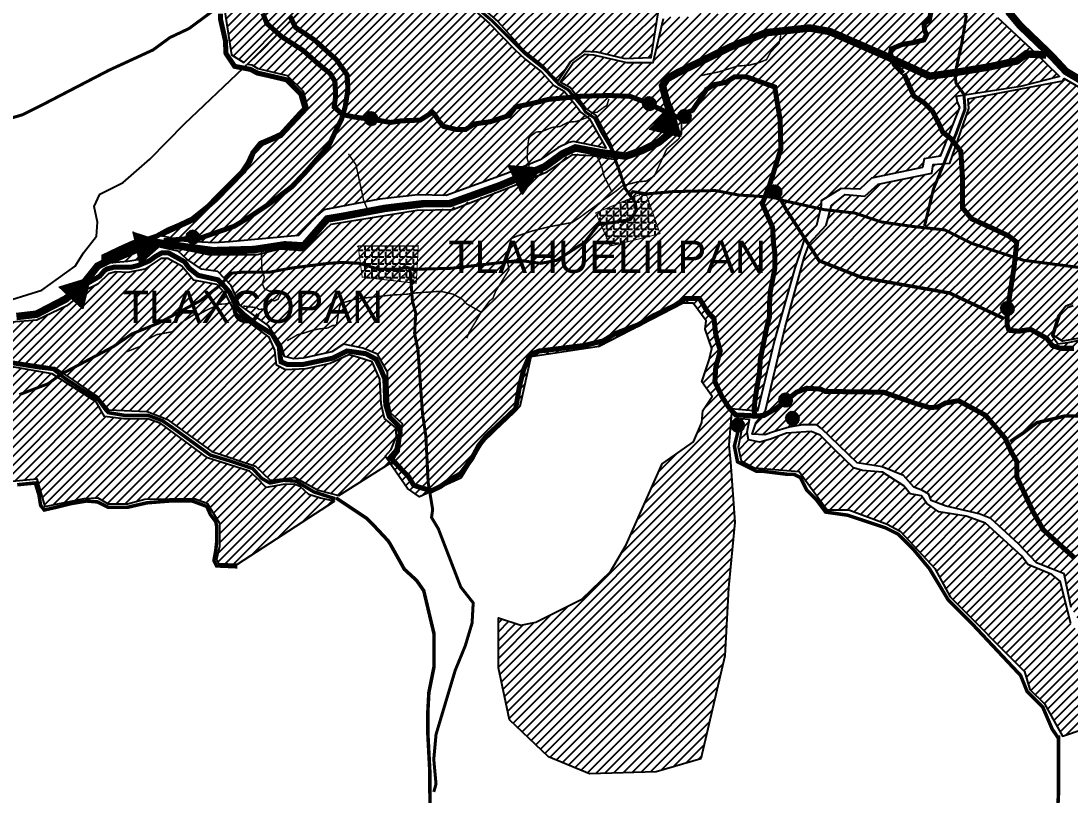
# Model space of a CAD drawing. Header units: millimetres. Extents: x 466933 to 471722, y 2222002 to 2227696.
# Drawn here: x 467105.6 to 467392.8, y 2222406.2 to 2222618.1 of the extents above; entities that cross this region are included whole.
import ezdxf

# ---------------------------------------------------------------- set-up
doc = ezdxf.new("R2010")
doc.units = ezdxf.units.MM
doc.header["$MEASUREMENT"] = 0
doc.linetypes.add('DASHED2', pattern=[0.375, 0.25, -0.125])
doc.linetypes.add('HIDDEN', pattern=[0.375, 0.25, -0.125])
doc.layers.add('CROQUIS', color=7, linetype='Continuous')
doc.linetypes.add('TRACKS', pattern='A,0.15,[130,ltypeshp.shx,S=0.25,R=0,X=0,Y=0],0.15', length=0.3)
pattern_1 = [(45, (467441.8328, 2222504.3395), (-1.21534, 1.21534), [])]
pattern_2 = [(45, (467440.5273, 2222504.853), (-1.211453, 1.211453), [])]
pattern_3 = [(0, (467441.8328, 2222504.3395), (0, 1.890625), [1.375, -0.515625]), (90, (467441.8328, 2222504.3395), (-1.890625, 1e-16), [1.375, -0.515625])]

msp = doc.modelspace()

# ---------------------------------------------------------------- hatches: boundary and pattern name
at = {"layer": 'CROQUIS', "linetype": 'Continuous'}
h = msp.add_hatch(dxfattribs=at)
h.set_pattern_fill('ANSI31', color=252, scale=13.706025, style=0)
h.set_pattern_definition(pattern_2)
h.paths.add_polyline_path([(467259.37, 2222665.49), (467249.73, 2222662.29), (467243.77, 2222658.62), (467246.98, 2222649.91), (467247.9, 2222646.71), (467256.61, 2222643.96), (467263.03, 2222645.33), (467266.7, 2222649.46), (467268.08, 2222656.33), (467266.24, 2222662.29), (467261.2, 2222665.49)], flags=16)
h.paths.add_polyline_path([(467256.05, 2222606.94), (467259.88, 2222609.87), (467263.26, 2222609.65), (467270.93, 2222607.85), (467278.14, 2222608.07), (467279.99, 2222620.33), (467282.25, 2222621), (467289.23, 2222620.78), (467292.16, 2222622.13), (467295.32, 2222621.45), (467295.09, 2222640.37), (467295.32, 2222645.54), (467297.8, 2222652.3), (467300.73, 2222652.75), (467306.14, 2222650.27), (467309.97, 2222652.07), (467313.16, 2222656.96), (467314.96, 2222664.16), (467316.31, 2222671.37), (467312.03, 2222685.1), (467307.53, 2222693.21), (467323.53, 2222692.08), (467330.29, 2222684.88), (467345.61, 2222672.27), (467347.19, 2222674.3), (467347.19, 2222677.22), (467348.77, 2222680.6), (467346.96, 2222685.33), (467344.93, 2222688.26), (467341.55, 2222692.53), (467341.33, 2222696.94), (467341.33, 2222704.37), (467340.66, 2222710.45), (467338.63, 2222715.63), (467336.15, 2222719.01), (467336.6, 2222722.84), (467338.63, 2222730.72), (467370.4, 2222767.87), (467372.47, 2222772.05), (467372.24, 2222780.83), (467370.21, 2222782.41), (467349.93, 2222781.28), (467341.37, 2222788.71), (467332.8, 2222787.36), (467326.49, 2222787.36), (467319.51, 2222785.79), (467311.62, 2222786.24), (467308.24, 2222784.43), (467316.13, 2222776.55), (467314.78, 2222764.85), (467300.58, 2222747.06), (467293.51, 2222748.32), (467293.28, 2222749.9), (467283.14, 2222749.22), (467274.35, 2222746.97), (467272.32, 2222747.87), (467266.69, 2222746.52), (467253.62, 2222746.29), (467247.76, 2222743.37), (467244.83, 2222731.88), (467241.45, 2222726.25), (467237.26, 2222727.73), (467235.68, 2222728.63), (467229.82, 2222728.4), (467221.49, 2222728.18), (467218.56, 2222730.43), (467218.78, 2222733.58), (467218.56, 2222736.29), (467217.66, 2222737.64), (467214.28, 2222738.31), (467208.87, 2222735.61), (467202.56, 2222732.01), (467198.73, 2222728.86), (467196.47, 2222729.08), (467192.87, 2222726.6), (467185.2, 2222730.66), (467183.18, 2222730.21), (467182.73, 2222729.31), (467178.22, 2222725.03), (467175.96, 2222723.45), (467173.94, 2222722.78), (467173.49, 2222720.3), (467169.2, 2222720.07), (467166.73, 2222721.65), (467164.92, 2222723.45), (467164.25, 2222724.13), (467162.67, 2222723.45), (467159.51, 2222720.75), (467156.36, 2222714.44), (467151.42, 2222716.67), (467153.45, 2222720.72), (467152.32, 2222721.62), (467148.04, 2222720.95), (467138.35, 2222718.92), (467131.82, 2222720.5), (467126.41, 2222720.5), (467124.38, 2222722.07), (467117.39, 2222718.7), (467115.14, 2222717.12), (467101.39, 2222711.49), (467099.14, 2222711.49), (467090.8, 2222702.49), (467084.04, 2222699.78), (467081.34, 2222700.68), (467068.27, 2222698.88), (467066.92, 2222699.78), (467062.18, 2222697.98), (467059.93, 2222699.11), (467056.1, 2222698.88), (467052.94, 2222695.06), (467053.62, 2222688.75), (467052.04, 2222685.15), (467046.18, 2222686.5), (467045.51, 2222688.08), (467043.93, 2222688.75), (467042.58, 2222687.63), (467038.97, 2222683.12), (467033.79, 2222679.29), (467025.99, 2222677.62), (467021.93, 2222677.85), (467020.36, 2222670.19), (467015.4, 2222667.49), (467023.96, 2222665.24), (467029.15, 2222665.01), (467034.1, 2222666.14), (467039.51, 2222666.36), (467042.22, 2222667.94), (467042.44, 2222670.19), (467047.85, 2222676.27), (467053.94, 2222677.17), (467059.79, 2222679.87), (467062.27, 2222685.95), (467068.58, 2222685.05), (467069.94, 2222684.15), (467090.38, 2222683.98), (467093.09, 2222685.78), (467097.15, 2222686.9), (467100.07, 2222686.45), (467102.78, 2222686.45), (467116.98, 2222688.03), (467121.26, 2222686.45), (467130.5, 2222672.72), (467139.74, 2222655.61), (467146.5, 2222652.45), (467157.54, 2222649.98), (467161.24, 2222640.58), (467160.34, 2222635.4), (467160.12, 2222628.87), (467163.27, 2222608.83), (467166.6, 2222606.75), (467210.65, 2222651.23), (467213.2, 2222648.99), (467214.78, 2222646.83), (467218.26, 2222642.92), (467220.66, 2222640.79), (467221.86, 2222637.73), (467224.08, 2222634.8), (467227.22, 2222630.32), (467231.26, 2222622.25), (467236.19, 2222617.92), (467242.47, 2222610.96), (467243.88, 2222609.45), (467248.68, 2222605.76), (467250.9, 2222603.29), (467252.62, 2222601.72)])
h = msp.add_hatch(dxfattribs=at)
h.set_pattern_fill('ANSI31', color=91, scale=13.706025, style=0)
h.set_pattern_definition(pattern_2)
h.paths.add_polyline_path([(467208.32, 2222499.29), (467209.17, 2222500.35), (467210.02, 2222507.77), (467206.83, 2222510.74), (467206.2, 2222513.71), (467205.98, 2222521.97), (467203.23, 2222526.85), (467199.2, 2222528.54), (467193.89, 2222529.6), (467190.71, 2222527.48), (467182.86, 2222525.79), (467180.31, 2222525.58), (467177.77, 2222526.21), (467176.92, 2222529.18), (467173.31, 2222534.69), (467165.46, 2222540.41), (467163.13, 2222545.71), (467159.52, 2222549.53), (467155.07, 2222550.16), (467151.04, 2222552.92), (467148.7, 2222555.04), (467142.97, 2222556.31), (467138.73, 2222552.92), (467134.91, 2222552.28), (467130.46, 2222551.86), (467135.76, 2222554.19), (467141.28, 2222556.31), (467146.37, 2222556.31), (467156.98, 2222554.19), (467170.34, 2222554.19), (467176.49, 2222555.68), (467182.86, 2222555.25), (467190.5, 2222562.46), (467214.05, 2222566.27), (467222.74, 2222566.7), (467240.14, 2222572.85), (467248.38, 2222576.82), (467256.44, 2222581.91), (467261.95, 2222581.27), (467266.57, 2222580.4), (467268.66, 2222580.21), (467267.63, 2222583.07), (467267.35, 2222583.64), (467267.18, 2222584.24), (467262.94, 2222592.28), (467260.28, 2222594.15), (467256.04, 2222599.75), (467253.23, 2222601.33), (467256.68, 2222606.5), (467260.04, 2222609.04), (467262.38, 2222608.83), (467271.5, 2222606.71), (467278.71, 2222606.71), (467281.47, 2222618.79), (467282.11, 2222619.21), (467289.11, 2222619.21), (467293.14, 2222620.7), (467296.11, 2222619.85), (467297.38, 2222620.49), (467297.24, 2222644.57), (467297.45, 2222647.53), (467299.15, 2222650.93), (467300.84, 2222651.14), (467305.72, 2222648.59), (467311.24, 2222650.5), (467316.33, 2222661.1), (467317.61, 2222671.27), (467315.75, 2222679.79), (467313.85, 2222685.09), (467309.39, 2222692.3), (467319.79, 2222691.24), (467328.06, 2222683.82), (467331.67, 2222682.76), (467345.24, 2222671.53), (467345.46, 2222665.8), (467348.85, 2222663.9), (467354.16, 2222661.57), (467356.7, 2222659.02), (467361.58, 2222647.79), (467364.55, 2222639.1), (467368.58, 2222636.76), (467369.7, 2222631.12), (467372.88, 2222626.66), (467372.88, 2222619.03), (467382, 2222610.56), (467389.85, 2222602.92), (467379.24, 2222600.17), (467361.63, 2222597.41), (467361.85, 2222595.93), (467362.48, 2222594.45), (467357.18, 2222581.09), (467352.86, 2222580.32), (467352.43, 2222577.99), (467338.43, 2222575.02), (467335.25, 2222572.05), (467330.16, 2222572.26), (467324.64, 2222568.87), (467324.64, 2222567.6), (467323.37, 2222562.09), (467320.19, 2222558.7), (467317.43, 2222550.43), (467311.91, 2222530.72), (467307.22, 2222511.29), (467301.91, 2222511.72), (467300.22, 2222511.93), (467299.37, 2222501.97), (467299.79, 2222497.3), (467301.01, 2222480.92), (467299.32, 2222462.9), (467298.26, 2222444.25), (467291.73, 2222416.1), (467279.53, 2222412.54), (467261.23, 2222412.03), (467250.04, 2222416.6), (467239.37, 2222426.76), (467236.32, 2222440.98), (467236.32, 2222454.7), (467242.42, 2222452.67), (467246.56, 2222453.48), (467259.18, 2222459.78), (467267.01, 2222467.35), (467271.3, 2222474.66), (467281.15, 2222496.86), (467289.73, 2222502.92), (467292, 2222508.21), (467292.26, 2222511.49), (467294.78, 2222515.27), (467292, 2222519.31), (467294.02, 2222525.36), (467294.7, 2222528.46), (467292.93, 2222533.76), (467293.19, 2222536.03), (467289.65, 2222540.82), (467286.88, 2222540.82), (467263.9, 2222528.97), (467245.22, 2222526.19), (467242.19, 2222512.57), (467231.84, 2222502.48), (467226.03, 2222492.9), (467214.67, 2222487.85), (467211.39, 2222490.12), (467206.85, 2222496.68)])
h.paths.add_polyline_path([(467327.24, 2222644.42), (467321.74, 2222641.67), (467323.11, 2222638.46), (467328.16, 2222635.71), (467332.28, 2222637.09), (467333.2, 2222641.21), (467332.74, 2222643.04), (467329.07, 2222643.5)], flags=16)
h = msp.add_hatch(dxfattribs=at)
h.set_pattern_fill('ANSI31', color=91, scale=13.706025, style=0)
h.set_pattern_definition([(45, (465305.8902, 2222515.9227), (-1.2114529, 1.2114529), [])])
h.paths.add_polyline_path([(467167.55, 2222606.15), (467210.66, 2222649.47), (467212.26, 2222647.86), (467214.76, 2222643.86), (467218.93, 2222639.86), (467220.3, 2222636.53), (467224.49, 2222631.05), (467230.05, 2222620.77), (467233.88, 2222617.42), (467240.81, 2222610.32), (467243.67, 2222607.64), (467248.09, 2222604.17), (467251.38, 2222600.54), (467254.3, 2222598.9), (467257.34, 2222595.22), (467258.95, 2222593.02), (467261.25, 2222591.32), (467265.62, 2222583.58), (467265.67, 2222583.26), (467256.84, 2222585.09), (467255.58, 2222584.78), (467252.55, 2222583.32), (467247.76, 2222580.12), (467238.62, 2222576.32), (467222.02, 2222570.28), (467214.26, 2222570.51), (467203.73, 2222569.29), (467188.53, 2222566.39), (467186.79, 2222564.96), (467181.55, 2222559.33), (467172.61, 2222558.55), (467162.73, 2222557.64), (467158.5, 2222557.34), (467150.43, 2222557.79), (467144.09, 2222559.27), (467153.02, 2222563.39), (467159.35, 2222568.9), (467166.88, 2222576.59), (467168.79, 2222579.78), (467169.65, 2222581.93), (467171.37, 2222583.96), (467177.09, 2222586.5), (467184.27, 2222594.06), (467182.94, 2222598.78), (467178.58, 2222603.08), (467170.57, 2222605.03), (467168.89, 2222605.99)])
h = msp.add_hatch(dxfattribs=at)
h.set_pattern_fill('ANSI31', color=91, scale=13.75, style=0)
h.set_pattern_definition(pattern_1)
h.paths.add_polyline_path([(467391.19, 2222602.31), (467395.72, 2222599.72), (467403.48, 2222598.43), (467409.3, 2222590.25), (467415.77, 2222587.23), (467425.47, 2222585.08), (467430.86, 2222579.05), (467433.45, 2222576.68), (467435.6, 2222569.35), (467435.17, 2222554.71), (467434.52, 2222546.31), (467435.39, 2222543.07), (467438.4, 2222540.06), (467440.78, 2222536.83), (467397.44, 2222540.27), (467393.56, 2222540.71), (467391.62, 2222540.06), (467389.47, 2222537.26), (467387.74, 2222532.09), (467389.47, 2222529.72), (467392.7, 2222530.15), (467397.87, 2222531.23), (467412.53, 2222531.44), (467421.59, 2222526.27), (467426.23, 2222515.13), (467425.16, 2222505.22), (467427.74, 2222501.13), (467435.72, 2222498.98), (467436.8, 2222486.27), (467438.09, 2222484.98), (467440.46, 2222473.13), (467446.31, 2222447.79), (467446.74, 2222444.78), (467424.97, 2222434.01), (467415.05, 2222430.13), (467414.84, 2222432.5), (467413.33, 2222435.95), (467409.45, 2222443.7), (467405.4, 2222446.09), (467400.44, 2222450.19), (467396.13, 2222452.34), (467393.11, 2222457.51), (467391.17, 2222466.77), (467387.94, 2222468.06), (467383.62, 2222469.79), (467378.67, 2222474.96), (467371.12, 2222481.85), (467367.89, 2222483.14), (467358.83, 2222485.29), (467354.74, 2222486.8), (467354.09, 2222488.53), (467352.36, 2222489.6), (467349.99, 2222490.46), (467347.19, 2222493.7), (467341.37, 2222496.06), (467334.47, 2222497.14), (467324.71, 2222506.5), (467323.42, 2222507.57), (467319.53, 2222507.57), (467315.87, 2222506.93), (467311.56, 2222505.64), (467309.19, 2222504.77), (467305.74, 2222504.99), (467306.82, 2222508.22), (467309.4, 2222511.45), (467314.79, 2222534.28), (467319.97, 2222553.36), (467321.48, 2222557.24), (467326.01, 2222562.19), (467327.52, 2222567.57), (467331.18, 2222570.59), (467336.57, 2222570.16), (467340.24, 2222573.39), (467354.9, 2222576.41), (467355.33, 2222578.77), (467359.86, 2222579.21), (467365.09, 2222594.17), (467364.88, 2222596.75), (467390.75, 2222601.71)])
h = msp.add_hatch(dxfattribs=at)
h.set_pattern_fill('ANSI31', scale=1.375, style=0)
h.set_pattern_definition([(45, (467705.29518, 2222433.08642), (-0.12153398, 0.12153398), [])])
edge = h.paths.add_edge_path()
edge.add_arc((467277.64, 2222595.5), 1.92, 0, 360)
h = msp.add_hatch(dxfattribs=at)
h.set_pattern_fill('ANSI31', color=250, scale=0.1375, angle=74.351, style=0)
h.set_pattern_definition([(119.3509996, (467383.569706, 2222953.037317), (-0.0149811977, -0.00842459915), [])])
h.paths.add_polyline_path([(467283.76, 2222594.82), (467277.7, 2222588.45), (467286.25, 2222586.39)])
h = msp.add_hatch(dxfattribs=at)
h.set_pattern_fill('ANSI31', scale=1.375, style=0)
h.set_pattern_definition([(45, (467629.17811, 2222428.98698), (-0.12153398, 0.12153398), [])])
edge = h.paths.add_edge_path()
edge.add_arc((467201.52, 2222591.4), 1.92, 0, 360)
h = msp.add_hatch(dxfattribs=at)
h.set_pattern_fill('ANSI31', scale=1.375, style=0)
h.set_pattern_definition([(45, (467714.93162, 2222429.60515), (-0.12153398, 0.12153398), [])])
edge = h.paths.add_edge_path()
edge.add_arc((467287.27, 2222592.02), 1.92, 0, 360)
h = msp.add_hatch(dxfattribs=at)
h.set_pattern_fill('ANSI31', color=250, scale=0.1375, angle=23.4816, style=0)
h.set_pattern_definition([(68.481568, (467588.66185, 2222726.519963), (-0.01598952466, 0.006304384), [])])
h.paths.add_polyline_path([(467247.8, 2222577.88), (467239.03, 2222578.55), (467242.83, 2222570.62)])
h = msp.add_hatch(dxfattribs=at)
h.set_pattern_fill('ANGLE', scale=6.875, style=0)
h.set_pattern_definition(pattern_3)
h.paths.add_polyline_path([(467276.57, 2222571.23), (467262.94, 2222565.55), (467266.91, 2222556.46), (467280.55, 2222559.87)])
h = msp.add_hatch(dxfattribs=at)
h.set_pattern_fill('ANSI31', scale=1.375, style=0)
h.set_pattern_definition([(45, (467739.73948, 2222408.90219), (-0.12153398, 0.12153398), [])])
edge = h.paths.add_edge_path()
edge.add_arc((467312.08, 2222571.32), 1.92, 0, 360)
h = msp.add_hatch(dxfattribs=at)
h.set_pattern_fill('ANSI31', color=91, scale=13.75, style=0)
h.set_pattern_definition(pattern_1)
h.paths.add_polyline_path([(467441.33, 2222536.45), (467446.96, 2222532.9), (467450.51, 2222532.17), (467452.1, 2222530.58), (467455.04, 2222520.8), (467456.01, 2222519.94), (467457.97, 2222519.7), (467461.03, 2222520.19), (467463.48, 2222526.79), (467465.32, 2222524.1), (467466.66, 2222523.25), (467469.97, 2222524.22), (467470.94, 2222521.29), (467470.82, 2222517.87), (467472.29, 2222514.93), (467479.88, 2222513.71), (467483.67, 2222515.05), (467484.53, 2222518.72), (467485.14, 2222523.61), (467494.07, 2222520.8), (467497.99, 2222523.49), (467502, 2222532.55), (467512.77, 2222546.74), (467518.64, 2222547.84), (467521.82, 2222548.21), (467527.7, 2222548.21), (467535.04, 2222552.24), (467539.28, 2222557.43), (467542.58, 2222560.12), (467544.78, 2222559.87), (467552.49, 2222556.45), (467557.88, 2222555.84), (467572.81, 2222560.24), (467581.37, 2222559.75), (467584.92, 2222559.75), (467587.86, 2222566.96), (467589.21, 2222570.39), (467595.76, 2222569.67), (467602.98, 2222567.84), (467610.32, 2222564.29), (467613.26, 2222564.29), (467623.66, 2222567.35), (467624.89, 2222565.76), (467625.87, 2222560.87), (467625.74, 2222550.23), (467623.55, 2222531.1), (467620.37, 2222529.26), (467619.39, 2222527.55), (467615.23, 2222527.92), (467610.33, 2222527.31), (467609.72, 2222524.37), (467609.48, 2222520.71), (467609.36, 2222518.75), (467608.01, 2222518.38), (467606.66, 2222520.22), (467602.99, 2222524.13), (467599, 2222524.94), (467587.01, 2222524.33), (467580.65, 2222522.25), (467573.79, 2222521.15), (467570.37, 2222521.27), (467569.02, 2222522.25), (467562.05, 2222530.69), (467559.97, 2222531.18), (467551.77, 2222530.2), (467543.76, 2222526.02), (467539.11, 2222523.94), (467532.99, 2222522.23), (467530.54, 2222520.89), (467515, 2222515.87), (467512.06, 2222513.55), (467511.45, 2222505.97), (467512.43, 2222502.79), (467514.02, 2222502.06), (467514.44, 2222495.39), (467514.08, 2222489.4), (467515.91, 2222486.71), (467516.28, 2222485.73), (467515.91, 2222484.76), (467511.87, 2222487.57), (467505.14, 2222486.59), (467503.8, 2222483.78), (467503.18, 2222478.89), (467501.47, 2222470.33), (467498.03, 2222460.11), (467496.57, 2222449.23), (467497.55, 2222447.64), (467467.16, 2222443.56), (467458.59, 2222441), (467455.9, 2222440.38), (467454.8, 2222441.48), (467452.96, 2222448.09), (467448.55, 2222445.76), (467443.66, 2222465.69), (467438.61, 2222486.93), (467437.88, 2222488.28), (467436.41, 2222499.04), (467428.14, 2222501.59), (467425.82, 2222505.38), (467426.8, 2222515.28), (467422.03, 2222526.53), (467413.21, 2222531.67), (467398.04, 2222531.67), (467390.7, 2222530.44), (467388.25, 2222532.03), (467390.08, 2222537.54), (467392.29, 2222539.74), (467393.63, 2222540.22), (467439.53, 2222536.43)])
h = msp.add_hatch(dxfattribs=at)
h.set_pattern_fill('ANSI31', color=250, scale=0.1375, angle=9.4605, style=0)
h.set_pattern_definition([(54.4605256, (467511.43329, 2222619.18117), (-0.0139857308, 0.00999047), [])])
h.paths.add_polyline_path([(467144.71, 2222557.55), (467136.37, 2222560.33), (467138.14, 2222551.72)])
h = msp.add_hatch(dxfattribs=at)
h.set_pattern_fill('ANSI31', scale=1.375, style=0)
h.set_pattern_definition([(45, (467580.4004, 2222396.54929), (-0.12153398, 0.12153398), [])])
edge = h.paths.add_edge_path()
edge.add_arc((467152.74, 2222558.97), 1.92, 0, 360)
h = msp.add_hatch(dxfattribs=at)
h.set_pattern_fill('ANGLE', scale=6.875, style=0)
h.set_pattern_definition(pattern_3)
h.paths.add_polyline_path([(467197.91, 2222556.49), (467214.39, 2222556.49), (467213.82, 2222546.27), (467199.04, 2222547.97)])
h = msp.add_hatch(dxfattribs=at)
h.set_pattern_fill('ANSI31', color=91, scale=13.75, style=0)
h.set_pattern_definition(pattern_1)
h.paths.add_polyline_path([(467068.85, 2222502.52), (467074.79, 2222503.8), (467080.41, 2222506.85), (467082.18, 2222508.3), (467084.11, 2222518.89), (467087.96, 2222527.71), (467094.06, 2222529.15), (467097.91, 2222526.27), (467099.52, 2222524.82), (467100.97, 2222525.3), (467114.77, 2222523.22), (467126.66, 2222515.2), (467129.71, 2222511.67), (467140.15, 2222511.18), (467145.55, 2222509.04), (467157.91, 2222500.21), (467169.8, 2222496.2), (467173.81, 2222492.35), (467180.72, 2222493.15), (467186.98, 2222489.63), (467192.6, 2222488.18), (467206.64, 2222497.07), (467205.32, 2222498.97), (467206.92, 2222500.74), (467208.37, 2222504.43), (467208.21, 2222506.67), (467205.16, 2222509.24), (467204.19, 2222513.25), (467203.87, 2222519.99), (467201.78, 2222524.8), (467197.77, 2222526.09), (467195.36, 2222526.73), (467190.22, 2222524.32), (467183.64, 2222522.88), (467178.02, 2222522.56), (467175.61, 2222523.84), (467175.13, 2222528.01), (467173.52, 2222531.54), (467164.21, 2222538.44), (467161.64, 2222543.41), (467159.23, 2222545.98), (467152.89, 2222547.14), (467149.68, 2222550.99), (467145.82, 2222553.07), (467143.9, 2222553.07), (467139.56, 2222550.18), (467134.9, 2222549.22), (467131.53, 2222549.38), (467129.6, 2222548.9), (467126.71, 2222546.01), (467123.66, 2222544.57), (467118.2, 2222540.08), (467110.01, 2222536.23), (467101.83, 2222535.58), (467096.04, 2222535.1), (467090.59, 2222534.46), (467085.54, 2222526.71), (467082.81, 2222517.73), (467081.69, 2222510.19), (467077.35, 2222505.53)])
h = msp.add_hatch(dxfattribs=at)
h.set_pattern_fill('ANSI31', color=250, scale=0.1375, angle=44.9689, style=0)
h.set_pattern_definition([(89.968921, (467387.265657, 2222811.047204), (-0.0171874975, 9.32305e-06), [])])
h.paths.add_polyline_path([(467124.54, 2222547.88), (467116.14, 2222545.3), (467122.57, 2222539.31)])
h = msp.add_hatch(dxfattribs=at)
h.set_pattern_fill('ANSI31', scale=1.375, style=0)
h.set_pattern_definition([(45, (467803.33785, 2222376.99558), (-0.12153398, 0.12153398), [])])
edge = h.paths.add_edge_path()
edge.add_arc((467375.68, 2222539.41), 1.92, 0, 360)
h = msp.add_hatch(dxfattribs=at)
h.set_pattern_fill('ANSI31', color=91, scale=13.75, style=0)
h.set_pattern_definition(pattern_1)
h.paths.add_polyline_path([(467061.51, 2222499.88), (467066.74, 2222490.78), (467069.63, 2222492.71), (467071.24, 2222493.67), (467075.25, 2222494.47), (467080.07, 2222494.15), (467084.08, 2222492.39), (467088.58, 2222492.23), (467091.15, 2222488.54), (467094.36, 2222489.02), (467101.42, 2222491.91), (467109.93, 2222492.71), (467111.7, 2222486.77), (467112.18, 2222485.17), (467122.94, 2222487.41), (467126.63, 2222487.57), (467129.46, 2222485.9), (467134.76, 2222485.9), (467139.57, 2222487.18), (467153.06, 2222487.35), (467156.6, 2222486.06), (467159.97, 2222480.61), (467159.97, 2222474.19), (467159.16, 2222470.66), (467159.65, 2222469.54), (467164.94, 2222469.38), (467191.49, 2222486.67), (467187.64, 2222487.47), (467184.43, 2222488.44), (467182.02, 2222490.68), (467180.41, 2222491.32), (467177.36, 2222491.16), (467172.71, 2222490.36), (467170.3, 2222492.93), (467168.21, 2222494.85), (467156.65, 2222498.54), (467143.87, 2222507.9), (467140.34, 2222509.18), (467133.75, 2222509.18), (467128.45, 2222509.82), (467126.21, 2222513.83), (467114.16, 2222521.53), (467102.76, 2222523.46), (467100.03, 2222522.49), (467095.3, 2222525.08), (467094.18, 2222527.01), (467092.89, 2222527.17), (467089.68, 2222525.73), (467086.47, 2222519.79), (467085.03, 2222515.14), (467083.9, 2222507.76), (467077.96, 2222503.91), (467072.82, 2222501.34), (467069.13, 2222500.54), (467067.04, 2222501.18), (467065.92, 2222502.46), (467065.27, 2222502.62)])
h.paths.add_polyline_path([(467113.6, 2222512.1), (467120.48, 2222512.1), (467120.48, 2222491.48), (467113.6, 2222491.48)], flags=24)
h = msp.add_hatch(dxfattribs=at)
h.set_pattern_fill('ANSI31', scale=1.375, style=0)
h.set_pattern_definition([(45, (467742.59579, 2222351.9434), (-0.12153398, 0.12153398), [])])
edge = h.paths.add_edge_path()
edge.add_arc((467314.94, 2222514.36), 1.92, 0, 360)
h = msp.add_hatch(dxfattribs=at)
h.set_pattern_fill('ANSI31', scale=1.375, style=0)
h.set_pattern_definition([(45, (467744.4906, 2222346.93297), (-0.12153398, 0.12153398), [])])
edge = h.paths.add_edge_path()
edge.add_arc((467316.83, 2222509.35), 1.92, 0, 360)
h = msp.add_hatch(dxfattribs=at)
h.set_pattern_fill('ANSI31', scale=1.375, style=0)
h.set_pattern_definition([(45, (467729.49456, 2222345.04592), (-0.12153398, 0.12153398), [])])
edge = h.paths.add_edge_path()
edge.add_arc((467301.84, 2222507.46), 1.92, 0, 360)
h = msp.add_hatch(dxfattribs=at)
h.set_pattern_fill('ANSI31', color=91, scale=13.75, style=0)
h.set_pattern_definition(pattern_1)
h.paths.add_polyline_path([(467302.59, 2222509.14), (467302.76, 2222505.54), (467301.94, 2222501.45), (467302.76, 2222497.69), (467306.36, 2222495.73), (467318.64, 2222494.74), (467321.42, 2222490.82), (467326.33, 2222484.28), (467332.23, 2222484.28), (467342.7, 2222480.35), (467346.31, 2222478.39), (467355.8, 2222468.24), (467359.96, 2222460.43), (467380.26, 2222439.98), (467381.73, 2222435.07), (467385.82, 2222431.14), (467390.74, 2222422.31), (467413.37, 2222429.94), (467413.53, 2222431.09), (467412.39, 2222434.36), (467408.13, 2222442.87), (467400.92, 2222448.1), (467395.15, 2222450.82), (467393.02, 2222453.11), (467390.08, 2222464.73), (467387.79, 2222466.53), (467381.24, 2222469.31), (467379.6, 2222471.6), (467369.61, 2222480.6), (467364.37, 2222482.56), (467356.84, 2222483.7), (467353.57, 2222485.99), (467352.09, 2222488.12), (467348.98, 2222488.61), (467347.29, 2222490.82), (467341.4, 2222494.58), (467335.99, 2222495.07), (467333.54, 2222495.73), (467328.3, 2222500.8), (467324.37, 2222504.72), (467321.91, 2222505.7), (467315.2, 2222505.21), (467310.78, 2222503.58), (467307.83, 2222502.76), (467304.72, 2222503.41), (467304.39, 2222505.54), (467305.05, 2222508.97)])

# ---------------------------------------------------------------- linework, layer by layer
at = {"layer": 'CROQUIS', "color": 91, "linetype": 'Continuous'}
for points in [[(467230.05, 2222620.77), (467233.88, 2222617.42), (467240.81, 2222610.32), (467243.67, 2222607.64), (467248.09, 2222604.17), (467251.38, 2222600.54), (467254.3, 2222598.9), (467257.34, 2222595.22), (467258.95, 2222593.02), (467261.25, 2222591.32), (467265.62, 2222583.58), (467265.67, 2222583.26), (467256.84, 2222585.09), (467255.58, 2222584.78), (467252.55, 2222583.32), (467247.76, 2222580.12), (467238.62, 2222576.32), (467222.02, 2222570.28), (467214.26, 2222570.51), (467203.73, 2222569.29), (467188.53, 2222566.39), (467186.79, 2222564.96), (467181.55, 2222559.33), (467172.61, 2222558.55), (467162.73, 2222557.64), (467158.5, 2222557.34), (467150.43, 2222557.79), (467144.09, 2222559.27), (467153.02, 2222563.39), (467159.35, 2222568.9), (467166.88, 2222576.59), (467168.79, 2222579.78), (467169.65, 2222581.93), (467171.37, 2222583.96), (467177.09, 2222586.5), (467184.27, 2222594.06), (467182.94, 2222598.78), (467178.58, 2222603.08), (467170.57, 2222605.03), (467168.89, 2222605.99), (467167.55, 2222606.15), (467210.66, 2222649.47)], [(467372.88, 2222619.03), (467382, 2222610.56), (467389.85, 2222602.92), (467379.24, 2222600.17), (467361.63, 2222597.41), (467361.85, 2222595.93), (467362.48, 2222594.45), (467357.18, 2222581.09), (467352.86, 2222580.32), (467352.43, 2222577.99), (467338.43, 2222575.02), (467335.25, 2222572.05), (467330.16, 2222572.26), (467324.64, 2222568.87), (467324.64, 2222567.6), (467323.37, 2222562.09), (467320.19, 2222558.7), (467317.43, 2222550.43), (467311.91, 2222530.72), (467307.22, 2222511.29), (467301.91, 2222511.72), (467300.22, 2222511.93), (467299.37, 2222501.97), (467299.79, 2222497.3), (467301.01, 2222480.92), (467299.32, 2222462.9), (467298.26, 2222444.25), (467291.73, 2222416.1), (467279.53, 2222412.54), (467261.23, 2222412.03), (467250.04, 2222416.6), (467239.37, 2222426.76), (467236.32, 2222440.98), (467236.32, 2222454.7), (467242.42, 2222452.67), (467246.56, 2222453.48), (467259.18, 2222459.78), (467267.01, 2222467.35), (467271.3, 2222474.66), (467281.15, 2222496.86), (467289.73, 2222502.92), (467292, 2222508.21), (467292.26, 2222511.49), (467294.78, 2222515.27), (467292, 2222519.31), (467294.02, 2222525.36), (467294.7, 2222528.46), (467292.93, 2222533.76), (467293.19, 2222536.03), (467289.65, 2222540.82), (467286.88, 2222540.82), (467263.9, 2222528.97), (467245.22, 2222526.19), (467242.19, 2222512.57), (467231.84, 2222502.48), (467226.03, 2222492.9), (467214.67, 2222487.85), (467211.39, 2222490.12), (467206.85, 2222496.68), (467208.32, 2222499.29), (467209.17, 2222500.35), (467210.02, 2222507.77), (467206.83, 2222510.74), (467206.2, 2222513.71), (467205.98, 2222521.97), (467203.23, 2222526.85), (467199.2, 2222528.54), (467193.89, 2222529.6), (467190.71, 2222527.48), (467182.86, 2222525.79), (467180.31, 2222525.58), (467177.77, 2222526.21), (467176.92, 2222529.18), (467173.31, 2222534.69), (467165.46, 2222540.41), (467163.13, 2222545.71), (467159.52, 2222549.53), (467155.07, 2222550.16), (467151.04, 2222552.92), (467148.7, 2222555.04), (467142.97, 2222556.31), (467138.73, 2222552.92), (467134.91, 2222552.28), (467130.46, 2222551.86), (467135.76, 2222554.19), (467141.28, 2222556.31), (467146.37, 2222556.31), (467156.98, 2222554.19), (467170.34, 2222554.19), (467176.49, 2222555.68), (467182.86, 2222555.25), (467190.5, 2222562.46), (467214.05, 2222566.27), (467223.86, 2222566.52), (467240.14, 2222572.85), (467249.67, 2222576.77), (467256.71, 2222581.53), (467261.95, 2222581.27), (467266.57, 2222580.4), (467268.66, 2222580.21), (467267.63, 2222583.07), (467267.35, 2222583.64), (467267.35, 2222583.64), (467267.18, 2222584.24), (467262.94, 2222592.28), (467260.28, 2222594.15), (467256.04, 2222599.75), (467253.23, 2222601.33), (467256.68, 2222606.5), (467260.04, 2222609.04), (467262.38, 2222608.83), (467271.5, 2222606.71), (467278.71, 2222606.71), (467281.47, 2222618.79)], [(467393.11, 2222457.51), (467391.17, 2222466.77), (467387.94, 2222468.06), (467383.62, 2222469.79), (467378.67, 2222474.96), (467371.12, 2222481.85), (467367.89, 2222483.14), (467358.83, 2222485.29), (467354.74, 2222486.8), (467354.09, 2222488.53), (467352.36, 2222489.6), (467349.99, 2222490.46), (467347.19, 2222493.7), (467341.37, 2222496.06), (467334.47, 2222497.14), (467324.71, 2222506.5), (467323.42, 2222507.57), (467319.53, 2222507.57), (467315.87, 2222506.93), (467311.56, 2222505.64), (467309.19, 2222504.77), (467305.74, 2222504.99), (467306.82, 2222508.22), (467309.4, 2222511.45), (467314.79, 2222534.28), (467319.97, 2222553.36), (467321.48, 2222557.24), (467326.01, 2222562.19), (467327.52, 2222567.57), (467331.18, 2222570.59), (467336.57, 2222570.16), (467340.24, 2222573.39), (467354.9, 2222576.41), (467355.33, 2222578.77), (467359.86, 2222579.21), (467365.09, 2222594.17), (467364.88, 2222596.75), (467390.75, 2222601.71), (467391.19, 2222602.31), (467395.72, 2222599.72)], [(467100.97, 2222525.3), (467114.77, 2222523.22), (467126.66, 2222515.2), (467129.71, 2222511.67), (467140.15, 2222511.18), (467145.55, 2222509.04), (467157.91, 2222500.21), (467169.8, 2222496.2), (467173.81, 2222492.35), (467180.72, 2222493.15), (467186.98, 2222489.63), (467192.6, 2222488.18), (467206.64, 2222497.07), (467205.32, 2222498.97), (467206.92, 2222500.74), (467208.37, 2222504.43), (467208.21, 2222506.67), (467205.16, 2222509.24), (467204.19, 2222513.25), (467203.87, 2222519.99), (467201.78, 2222524.8), (467197.77, 2222526.09), (467195.36, 2222526.73), (467190.22, 2222524.32), (467183.64, 2222522.88), (467178.02, 2222522.56), (467175.61, 2222523.84), (467175.13, 2222528.01), (467173.52, 2222531.54), (467164.21, 2222538.44), (467161.64, 2222543.41), (467159.23, 2222545.98), (467152.89, 2222547.14), (467149.68, 2222550.99), (467145.82, 2222553.07), (467143.9, 2222553.07), (467139.56, 2222550.18), (467134.9, 2222549.22), (467131.53, 2222549.38), (467129.6, 2222548.9), (467126.71, 2222546.01), (467123.66, 2222544.57), (467118.2, 2222540.08), (467110.01, 2222536.23), (467101.83, 2222535.58)], [(467393.56, 2222540.71), (467391.62, 2222540.06), (467389.47, 2222537.26), (467387.74, 2222532.09), (467389.47, 2222529.72), (467392.7, 2222530.15), (467397.87, 2222531.23)], [(467398.04, 2222531.67), (467390.7, 2222530.44), (467388.25, 2222532.03), (467390.08, 2222537.54), (467392.29, 2222539.74), (467393.63, 2222540.22)], [(467101.42, 2222491.91), (467109.93, 2222492.71), (467111.7, 2222486.77), (467112.18, 2222485.17), (467122.94, 2222487.41), (467126.63, 2222487.57), (467129.46, 2222485.9), (467134.76, 2222485.9), (467139.57, 2222487.18), (467153.06, 2222487.35), (467156.6, 2222486.06), (467159.97, 2222480.61), (467159.97, 2222474.19), (467159.16, 2222470.66), (467159.65, 2222469.54), (467164.94, 2222469.38), (467191.49, 2222486.67), (467187.64, 2222487.47), (467184.43, 2222488.44), (467182.02, 2222490.68), (467180.41, 2222491.32), (467177.36, 2222491.16), (467172.71, 2222490.36), (467170.3, 2222492.93), (467168.21, 2222494.85), (467156.65, 2222498.54), (467143.87, 2222507.9), (467140.34, 2222509.18), (467133.75, 2222509.18), (467128.45, 2222509.82), (467126.21, 2222513.83), (467114.16, 2222521.53), (467102.76, 2222523.46)], [(467393.02, 2222453.11), (467390.08, 2222464.73), (467387.79, 2222466.53), (467381.24, 2222469.31), (467379.6, 2222471.6), (467369.61, 2222480.6), (467364.37, 2222482.56), (467356.84, 2222483.7), (467353.57, 2222485.99), (467352.09, 2222488.12), (467348.98, 2222488.61), (467347.29, 2222490.82), (467341.4, 2222494.58), (467335.99, 2222495.07), (467333.54, 2222495.73), (467328.3, 2222500.8), (467324.37, 2222504.72), (467321.91, 2222505.7), (467315.2, 2222505.21), (467310.78, 2222503.58), (467307.83, 2222502.76), (467304.72, 2222503.41), (467304.39, 2222505.54), (467305.05, 2222508.97), (467302.59, 2222509.14), (467302.76, 2222505.54), (467301.94, 2222501.45), (467302.76, 2222497.69), (467306.36, 2222495.73), (467318.64, 2222494.74), (467321.42, 2222490.82), (467326.33, 2222484.28), (467332.23, 2222484.28), (467342.7, 2222480.35), (467346.31, 2222478.39), (467355.8, 2222468.24), (467359.96, 2222460.43), (467380.26, 2222439.98), (467381.73, 2222435.07), (467385.82, 2222431.14), (467390.74, 2222422.31), (467413.37, 2222429.94)]]:
    msp.add_lwpolyline(points, dxfattribs=at)
at = {"layer": 'CROQUIS', "color": 252, "linetype": 'Continuous'}
for points in [[(467160.12, 2222628.87), (467163.27, 2222608.83), (467166.6, 2222606.75), (467210.65, 2222651.23)], [(467231.26, 2222622.25), (467236.19, 2222617.92), (467242.47, 2222610.96), (467243.88, 2222609.45), (467248.68, 2222605.76), (467250.9, 2222603.29), (467252.62, 2222601.72), (467252.62, 2222601.72), (467256.05, 2222606.94), (467256.05, 2222606.94), (467256.05, 2222606.94), (467256.05, 2222606.94), (467256.05, 2222606.94), (467256.05, 2222606.94), (467259.88, 2222609.87), (467263.26, 2222609.65), (467270.93, 2222607.85), (467278.14, 2222608.07), (467279.99, 2222620.33)]]:
    msp.add_lwpolyline(points, dxfattribs=at)
at = {"layer": 'CROQUIS', "linetype": 'TRACKS', "ltscale": 5}
msp.add_lwpolyline([(467098.94, 2222540.61), (467111.37, 2222544.44), (467120.44, 2222551.01), (467122.71, 2222554.63), (467126.34, 2222559.16), (467126.57, 2222563.02), (467125.66, 2222567.32), (467127.25, 2222570.72), (467133.6, 2222573.89), (467140.86, 2222580.24), (467150.38, 2222589.98), (467171.93, 2222610.37), (467196.98, 2222636.39)], dxfattribs=at)
at = {"layer": 'CROQUIS', "linetype": 'Continuous', "const_width": 0.825}
for points in [[(467352.94, 2222561.96), (467355.4, 2222572.13), (467358.79, 2222580.44), (467361.57, 2222587.22), (467364.03, 2222593.99), (467363.73, 2222598), (467361.57, 2222601.08), (467361.26, 2222603.54), (467363.11, 2222611.86), (467364.34, 2222619.25), (467363.42, 2222622.02), (467363.11, 2222627.87)], [(467095.6, 2222589.35), (467106.08, 2222592.43), (467111.01, 2222594.89), (467129.76, 2222604.63), (467141.78, 2222610.17), (467146.4, 2222613.56), (467151.64, 2222616.03), (467161.2, 2222623.11)], [(467231.22, 2222620.99), (467234.77, 2222617.99), (467243.77, 2222608.99), (467248.95, 2222604.9), (467252.77, 2222600.81), (467255.5, 2222599.18), (467259.32, 2222594.54), (467260.14, 2222593.18), (467262.6, 2222591.54), (467264.51, 2222587.73), (467266.96, 2222583.64), (467269.42, 2222577.09), (467271.06, 2222572.19), (467272.42, 2222570.28), (467273.78, 2222568.37), (467274.06, 2222566.19), (467272.42, 2222563.74), (467267.51, 2222562.92), (467263.69, 2222562.37), (467259.87, 2222557.47), (467252.23, 2222552.56), (467247.86, 2222551.74), (467242.13, 2222552.56), (467232.86, 2222551.47), (467223.31, 2222550.38), (467212.94, 2222550.11), (467211.3, 2222550.65), (467208.84, 2222550.11), (467203.66, 2222550.11), (467198.2, 2222551.74), (467193.84, 2222552.01), (467189.74, 2222551.74), (467179.41, 2222550.42), (467173.68, 2222549.33), (467168.77, 2222549.33), (467166.32, 2222549.33), (467163.32, 2222549.06), (467159.5, 2222545.24), (467154.58, 2222541.43), (467143.4, 2222535.43), (467136.03, 2222532.43), (467130.84, 2222528.89), (467116.38, 2222521.25), (467113.11, 2222518.8), (467105.2, 2222515.8)], [(467272.25, 2222570.44), (467273.17, 2222571.37), (467276.87, 2222570.75), (467283.96, 2222571.37), (467295.68, 2222571.67), (467302.06, 2222570.45), (467311.62, 2222569.83), (467314.39, 2222568.91), (467325.49, 2222566.44), (467333.81, 2222565.52), (467341.21, 2222563.05), (467349.84, 2222561.82), (467358.47, 2222560.9), (467365.87, 2222557.2), (467380.05, 2222552.58), (467396.7, 2222550.43)], [(467218.62, 2222407.04), (467219.23, 2222409.2), (467218.62, 2222415.97), (467219.23, 2222422.75), (467224.48, 2222440.31), (467227.25, 2222447.08), (467229.1, 2222453.24), (467229.41, 2222458.79), (467226.02, 2222463.1), (467219.85, 2222479.11), (467218, 2222482.19), (467218.31, 2222484.35), (467217.08, 2222491.74), (467216.46, 2222504.37), (467215.54, 2222510.53), (467214.3, 2222527.94), (467213.37, 2222532.56), (467213.68, 2222538.1), (467212.76, 2222541.49), (467212.14, 2222550.11)]]:
    msp.add_lwpolyline(points, dxfattribs=at)
at = {"layer": 'CROQUIS', "color": 5, "linetype": 'Continuous'}
for points, const_width in [([(467160.24, 2222620.07), (467160.24, 2222618.57), (467161.58, 2222612.71), (467161.75, 2222609.19), (467164.1, 2222605.68), (467168.45, 2222604.84), (467170.3, 2222603.84), (467173.31, 2222603.17), (467178.34, 2222601.99), (467182.19, 2222598.14), (467183.37, 2222594.12), (467181.69, 2222592.45), (467176.83, 2222587.09), (467174.32, 2222585.92), (467171.14, 2222584.58), (467169.12, 2222582.07), (467167.78, 2222579.22), (467166.11, 2222576.71), (467156.66, 2222567.21), (467152.47, 2222563.86), (467148.95, 2222562.19), (467145.77, 2222560.85), (467142.75, 2222559.17), (467140.74, 2222558.5), (467136.22, 2222557.33), (467132.53, 2222555.66), (467128.34, 2222553.65), (467128.34, 2222552.31)], 1.38), ([(467144.74, 2222557.95), (467150.67, 2222558.44), (467153.39, 2222558.2), (467158.33, 2222559.92), (467164.01, 2222561.9), (467168.45, 2222564.61), (467173.64, 2222568.07), (467179.82, 2222572.76), (467183.77, 2222576.95), (467189.94, 2222584.11), (467191.92, 2222588.3), (467193.4, 2222591.26), (467194.39, 2222594.72), (467195.13, 2222599.41), (467194.88, 2222603.36), (467191.92, 2222607.55), (467189.69, 2222609.53), (467185.95, 2222612.9), (467180.76, 2222616.35), (467179.28, 2222619.32)], 1.38), ([(467171.85, 2222620.19), (467172.91, 2222617.43), (467176.93, 2222613.83), (467182.87, 2222610.02), (467186.68, 2222606.63), (467190.29, 2222603.66), (467191.56, 2222601.55), (467191.77, 2222597.52), (467191.35, 2222594.56), (467193.68, 2222592.44), (467196.86, 2222591.8), (467203.01, 2222590.96), (467206.82, 2222590.32), (467209.58, 2222590.75), (467214.88, 2222590.96), (467217.21, 2222592.44), (467218.27, 2222593.08), (467218.91, 2222592.44), (467219.97, 2222590.75), (467221.24, 2222589.26), (467224.63, 2222588.42), (467227.38, 2222588.42), (467229.72, 2222589.9), (467234.17, 2222590.53), (467239.26, 2222592.23), (467240.91, 2222594.51), (467245.79, 2222595.57), (467250.03, 2222596.63), (467258.72, 2222597.47), (467266.56, 2222597.69), (467272.29, 2222597.47), (467275.68, 2222596.2), (467280.77, 2222593.87), (467285.22, 2222591.76), (467289.46, 2222593.66), (467292.21, 2222597.69), (467293.27, 2222599.38), (467295.39, 2222600.65), (467298.57, 2222601.29), (467300.91, 2222602.77), (467304.3, 2222602.77), (467311.93, 2222600.02), (467313.41, 2222591.12), (467313.62, 2222583.07), (467310.66, 2222573.54), (467308.54, 2222568.03), (467311.36, 2222561.58), (467311.58, 2222557.35), (467312, 2222554.38), (467312, 2222550.57), (467310.73, 2222544), (467310.52, 2222540.83), (467310.52, 2222537.23), (467309.67, 2222533.84), (467307.97, 2222525.36), (467307.76, 2222521.55), (467307.12, 2222518.16), (467306.49, 2222513.93), (467306.28, 2222511.6), (467306.49, 2222509.9), (467309.03, 2222510.12), (467312.64, 2222512.23), (467314.97, 2222514.14), (467317.93, 2222516.47), (467320.69, 2222517.53), (467324.51, 2222517.32), (467325.78, 2222516.68), (467341.68, 2222516.47), (467350.79, 2222513.29), (467354.4, 2222512.23), (467356.73, 2222512.44), (467358.64, 2222513.5), (467362.24, 2222514.14), (467369.66, 2222510.12), (467375.05, 2222503.8), (467376.75, 2222499.98), (467378.23, 2222497.44), (467378.23, 2222493.21), (467382.68, 2222483.68), (467385.44, 2222478.8), (467394.13, 2222470.97)], 1.38), ([(467347.31, 2222603.67), (467350.02, 2222597.5), (467352.74, 2222595.77), (467355.21, 2222593.3), (467356.94, 2222589.85), (467357.93, 2222587.63), (467360.15, 2222585.9), (467362.87, 2222582.44), (467363.36, 2222574.79), (467363.36, 2222569.36), (467363.36, 2222566.9), (467365.83, 2222563.93), (467371.27, 2222561.47), (467375.96, 2222559.25), (467378.18, 2222557.52), (467377.44, 2222550.61), (467376.21, 2222542.71), (467375.55, 2222537.36), (467375.55, 2222534.89), (467376.04, 2222533.41), (467378.76, 2222533.16), (467381.97, 2222533.66), (467386.42, 2222531.19), (467387.9, 2222529.22), (467390.12, 2222528.48), (467393.82, 2222528.48)], 1.38), ([(467266.58, 2222596.78), (467266.47, 2222596.49), (467266, 2222594.98), (467265.08, 2222594.41), (467263.34, 2222593.13), (467261.95, 2222592.9), (467260.79, 2222591.74), (467257.66, 2222590.59), (467255.34, 2222590.35), (467253.14, 2222589.2), (467251.06, 2222588.97), (467248.16, 2222587.81), (467246.65, 2222587.69), (467245.12, 2222586.59), (467244.66, 2222586.01), (467244.43, 2222584.62), (467244.31, 2222583.23), (467244.2, 2222581.38), (467244.2, 2222580.33), (467244.55, 2222579.29), (467244.78, 2222577.32)], 0.412), ([(467311.28, 2222573.19), (467315.24, 2222566.18), (467324.09, 2222552.46), (467335.68, 2222547.89), (467359.78, 2222543.62), (467374.73, 2222536.61)], 0.963), ([(467122.49, 2222545.51), (467127.18, 2222548.23), (467128.42, 2222549.71), (467129.16, 2222550.2), (467131.13, 2222550.7), (467132.86, 2222550.7), (467135.83, 2222550.7), (467137.8, 2222551.19), (467140.77, 2222552.42), (467142.49, 2222553.66), (467144.22, 2222554.64), (467145.95, 2222554.64), (467150.4, 2222552.18), (467151.63, 2222550.45), (467154.1, 2222548.47), (467159.54, 2222547.24), (467161.02, 2222545.76), (467162.75, 2222543.79), (467164.72, 2222539.59), (467166.45, 2222537.86), (467169.91, 2222535.15), (467174.36, 2222532.43), (467176.33, 2222528.98), (467176.58, 2222526.27), (467176.83, 2222524.78), (467178.56, 2222524.04), (467182.75, 2222524.04), (467190.91, 2222525.77), (467194.86, 2222527.75), (467200.04, 2222527.01), (467202.76, 2222525.52), (467204, 2222523.06), (467205.23, 2222520.1), (467205.48, 2222512.94), (467206.47, 2222509.73), (467208.94, 2222507.26), (467209.43, 2222505.29), (467208.44, 2222500.6), (467206.71, 2222498.63), (467209.92, 2222495.17), (467211.65, 2222493.44), (467213.13, 2222490.98), (467215.36, 2222490.24), (467218.07, 2222489.5), (467220.54, 2222490.73), (467222.27, 2222491.96), (467225.98, 2222494.18), (467228.94, 2222498.13), (467230.92, 2222501.83), (467232.89, 2222504.3), (467236.1, 2222507.26), (467241.04, 2222511.95), (467242.03, 2222517.87), (467243.27, 2222522.81), (467245, 2222526.76), (467247.47, 2222527.75), (467249.69, 2222527.99), (467259.74, 2222529.25), (467264.93, 2222530.48), (467268.14, 2222532.45), (467274.56, 2222534.92), (467278.76, 2222537.39), (467284.44, 2222540.1), (467287.41, 2222542.08), (467291.36, 2222542.08), (467292.84, 2222539.61), (467293.83, 2222538.13), (467295.31, 2222536.65), (467295.8, 2222532.21), (467297.04, 2222527.76), (467295.8, 2222523.32), (467295.56, 2222519.37), (467297.53, 2222515.18), (467299.26, 2222512.46), (467301.24, 2222510.24), (467306.18, 2222510)], 1.38), ([(467102.63, 2222524.44), (467110.28, 2222523.2), (467114.48, 2222522.71), (467117.69, 2222520.24), (467126.83, 2222514.32), (467128.81, 2222511.6), (467129.55, 2222510.86), (467133.99, 2222510.12), (467140.42, 2222510.12), (467144.37, 2222508.64), (467147.58, 2222506.42), (467157.46, 2222499.26), (467163.14, 2222497.54), (467169.07, 2222495.56), (467171.54, 2222492.85), (467173.76, 2222491.61), (467177.46, 2222492.35), (467180.92, 2222492.11), (467185.86, 2222489.15), (467191.64, 2222487.29)], 0.963), ([(467301.75, 2222509.46), (467301.75, 2222505.16), (467300.89, 2222501.71), (467301.75, 2222497.41), (467306.92, 2222494.83), (467308.64, 2222494.83), (467315.53, 2222493.97), (467317.25, 2222493.97), (467318.98, 2222493.11), (467320.7, 2222489.67), (467323.28, 2222487.09), (467325.86, 2222483.65), (467331.89, 2222482.79), (467337.06, 2222481.07), (467342.23, 2222479.34), (467345.67, 2222477.62), (467349.98, 2222473.32), (467354.28, 2222468.16), (467359.45, 2222459.56), (467362.89, 2222456.12), (467366.34, 2222452.67), (467379.25, 2222438.91), (467380.98, 2222434.61), (467385.28, 2222430.31), (467387.86, 2222424.28), (467389.59, 2222421.7)], 0.963), ([(467376.37, 2222502.93), (467380.03, 2222505.37), (467383.69, 2222508.12), (467388.87, 2222509.33), (467391.31, 2222509.94), (467395.58, 2222509.94), (467409.92, 2222507.81), (467416.94, 2222505.37), (467421.21, 2222502.93), (467424.87, 2222502.32)], 0.963), ([(467104.6, 2222491.12), (467109.54, 2222491.61), (467110.53, 2222488.41), (467111.02, 2222485.44), (467112.01, 2222484.21), (467115.22, 2222484.95), (467119.18, 2222485.94), (467123.62, 2222486.68), (467126.58, 2222486.43), (467129.55, 2222484.95), (467134.74, 2222484.95), (467140.17, 2222486.19), (467146.34, 2222486.68), (467152.52, 2222486.68), (467156.47, 2222485.2), (467157.46, 2222482.98), (467158.94, 2222481), (467159.19, 2222479.77), (467159.19, 2222475.33), (467158.94, 2222473.11), (467158.45, 2222470.39), (467159.19, 2222468.91), (467164.87, 2222468.66)], 0.963), ([(467191.84, 2222487.54), (467200.22, 2222481.96), (467202.18, 2222480), (467206.09, 2222475.82), (467206.65, 2222474.98), (467210.56, 2222468), (467213.91, 2222464.93), (467215.87, 2222462.14), (467218.66, 2222450.41), (467218.66, 2222441.2), (467217.27, 2222434.22), (467216.99, 2222428.91), (467216.99, 2222426.12), (467216.99, 2222423.05), (467217.55, 2222412.44), (467217.58, 2222399.46)], 0.963)]:
    msp.add_lwpolyline(points, dxfattribs=dict(at, const_width=const_width))
at = {"layer": 'CROQUIS', "color": 5, "linetype": 'HIDDEN', "const_width": 1.38}
msp.add_lwpolyline([(467354.74, 2222620.8), (467354.24, 2222618.33), (467352.76, 2222617.34), (467353.01, 2222615.37), (467353.5, 2222614.38), (467352.76, 2222612.9), (467349.8, 2222612.16), (467346.83, 2222611.67), (467343.87, 2222610.43), (467343.62, 2222609.2), (467344.61, 2222606.24), (467347.08, 2222603.77)], dxfattribs=at)
at = {"layer": 'CROQUIS', "color": 4, "linetype": 'Continuous', "const_width": 2.06}
for points in [[(467375.84, 2222620.72), (467379.06, 2222616.86), (467387.43, 2222608.81), (467391.62, 2222604.31), (467396.46, 2222601.41)], [(467104.39, 2222537.18), (467109.87, 2222537.82), (467117.92, 2222542), (467122.75, 2222546.19), (467126.62, 2222551.02), (467133.71, 2222554.56), (467140.15, 2222557.13), (467142.73, 2222557.45), (467151.1, 2222556.17), (467158.19, 2222555.2), (467169.47, 2222555.52), (467177.84, 2222556.81), (467183, 2222556.49), (467189.44, 2222563.89), (467193.31, 2222564.54), (467205.23, 2222566.79), (467215.86, 2222568.08), (467222.95, 2222568.08), (467236.77, 2222573.04), (467249.02, 2222578.19), (467253.85, 2222581.73), (467257.39, 2222583.34), (467264.16, 2222582.05), (467271.25, 2222581.09), (467275.76, 2222582.7), (467280.27, 2222584.95), (467283.81, 2222587.85), (467283.17, 2222593.32), (467281.88, 2222597.83), (467281.23, 2222600.4), (467282.52, 2222602.33), (467285.42, 2222603.94), (467299.92, 2222611.02), (467309.58, 2222614.89), (467321.5, 2222616.17), (467326.98, 2222615.21), (467342.44, 2222608.45), (467354.36, 2222602.98), (467361.13, 2222603.94), (467370.79, 2222605.55), (467378.2, 2222607.16), (467380.78, 2222609.09), (467386.26, 2222608.77)]]:
    msp.add_lwpolyline(points, dxfattribs=at)
at = {"layer": 'CROQUIS', "color": 140, "linetype": 'DASHED2', "ltscale": 0.3, "const_width": 0.412}
for points in [[(467313.6, 2222614.2), (467313.13, 2222612), (467310.82, 2222609.57), (467309.66, 2222607.48), (467307.57, 2222606.67), (467304.91, 2222605.98), (467301.66, 2222605.75), (467299.58, 2222605.05), (467296.56, 2222604.13), (467294.13, 2222603.66), (467291.47, 2222603.09)], [(467227.63, 2222531.26), (467228.32, 2222532.88), (467231.57, 2222538.32), (467233.88, 2222541.44), (467234.81, 2222542.14), (467235.51, 2222543.99), (467239.21, 2222550.01), (467238.75, 2222552.44), (467238.75, 2222554.64), (467239.79, 2222558.46), (467241.1, 2222559.1), (467245.61, 2222560.61), (467250.25, 2222561.77), (467256.51, 2222562.92), (467258.59, 2222564.31), (467265.66, 2222569.52), (467268.44, 2222571.49), (467270.29, 2222572.99), (467274.35, 2222574.04), (467276.78, 2222574.27), (467278.98, 2222575.66), (467280.37, 2222578.67), (467282.38, 2222583.01), (467285.62, 2222585.79), (467286.43, 2222587.18), (467286.43, 2222588.8), (467286.43, 2222591), (467286.2, 2222591.92)], [(467195.25, 2222581.72), (467197.33, 2222578.71), (467199.42, 2222568.99), (467200.35, 2222566.79)], [(467267.43, 2222571.2), (467265.23, 2222575.6), (467264.53, 2222578.38), (467263.61, 2222580.35), (467263.49, 2222580.69), (467263.26, 2222581.16)], [(467171.45, 2222555.1), (467171.56, 2222550.01), (467172.26, 2222547.92), (467171.68, 2222546.19), (467172.26, 2222544.8), (467173.65, 2222544.1), (467175.39, 2222544.33), (467176.32, 2222544.22), (467176.66, 2222543.18), (467175.97, 2222541.9), (467174.92, 2222541.44), (467174.23, 2222541.9), (467173.19, 2222541.09), (467172.96, 2222539.7), (467172.14, 2222539.24), (467170.75, 2222539.12), (467170.17, 2222539.59), (467166.47, 2222540.05)], [(467178.52, 2222530.56), (467179.91, 2222531.37), (467181.3, 2222532.18), (467183.04, 2222532.64), (467185.47, 2222533.45), (467187.32, 2222533.8), (467189.52, 2222534.03), (467190.91, 2222534.72), (467191.96, 2222534.84), (467192.88, 2222539.93), (467193.46, 2222540.86), (467197.4, 2222542.02), (467202.96, 2222542.6), (467207.02, 2222543.06), (467211.31, 2222543.29), (467213.62, 2222543.64), (467220.46, 2222544.1), (467223.92, 2222543.3), (467226.47, 2222541.91), (467227.63, 2222540.63), (467229.48, 2222539.59), (467231.68, 2222538.32)], [(467163.25, 2222541), (467162.09, 2222540.66), (467159.66, 2222540.54), (467158.73, 2222539.96), (467156.41, 2222538.92), (467154.56, 2222537.88), (467153.05, 2222537.76), (467149.58, 2222535.56), (467148.53, 2222534.52), (467147.03, 2222533.02), (467142.74, 2222532.21), (467140.07, 2222530.82), (467138.22, 2222528.97), (467134.63, 2222527.58)]]:
    msp.add_lwpolyline(points, dxfattribs=at)
at = {"layer": 'CROQUIS', "color": 7, "linetype": 'Continuous', "const_width": 0.275}
for points in [[(467276.57, 2222571.23), (467262.94, 2222565.55), (467266.91, 2222556.46), (467280.55, 2222559.87)], [(467197.91, 2222556.49), (467214.39, 2222556.49), (467213.82, 2222546.27), (467199.04, 2222547.97)]]:
    msp.add_lwpolyline(points, close=True, dxfattribs=at)
at = {"layer": 'CROQUIS', "color": 5, "linetype": 'DASHED2', "const_width": 0.963}
msp.add_lwpolyline([(467389.59, 2222422.56), (467389.59, 2222419.98), (467389.59, 2222416.54), (467389.59, 2222407.08), (467389.59, 2222406.22), (467388.72, 2222389.01), (467388.72, 2222386.43), (467387.86, 2222376.96), (467386.14, 2222370.08), (467385.28, 2222362.34), (467380.98, 2222352.87), (467376.67, 2222341.69), (467375.81, 2222333.95), (467374.95, 2222322.76), (467375.81, 2222315.88), (467378.39, 2222308.14), (467382.7, 2222305.56), (467386.14, 2222304.69), (467388.72, 2222300.39), (467389.59, 2222297.81), (467390.45, 2222293.51), (467390.45, 2222285.77), (467390.45, 2222277.16)], dxfattribs=at)

# ---------------------------------------------------------------- texts
at = {"layer": 'CROQUIS', "color": 7, "linetype": 'Continuous'}
for s, p in [('TLAHUELILPAN', (467222.57, 2222549.14)), ('TLAXCOPAN', (467133.47, 2222535.43))]:
    msp.add_text(s, height=8.8, dxfattribs=at).set_placement(p)

doc.saveas('drawing.dxf')
